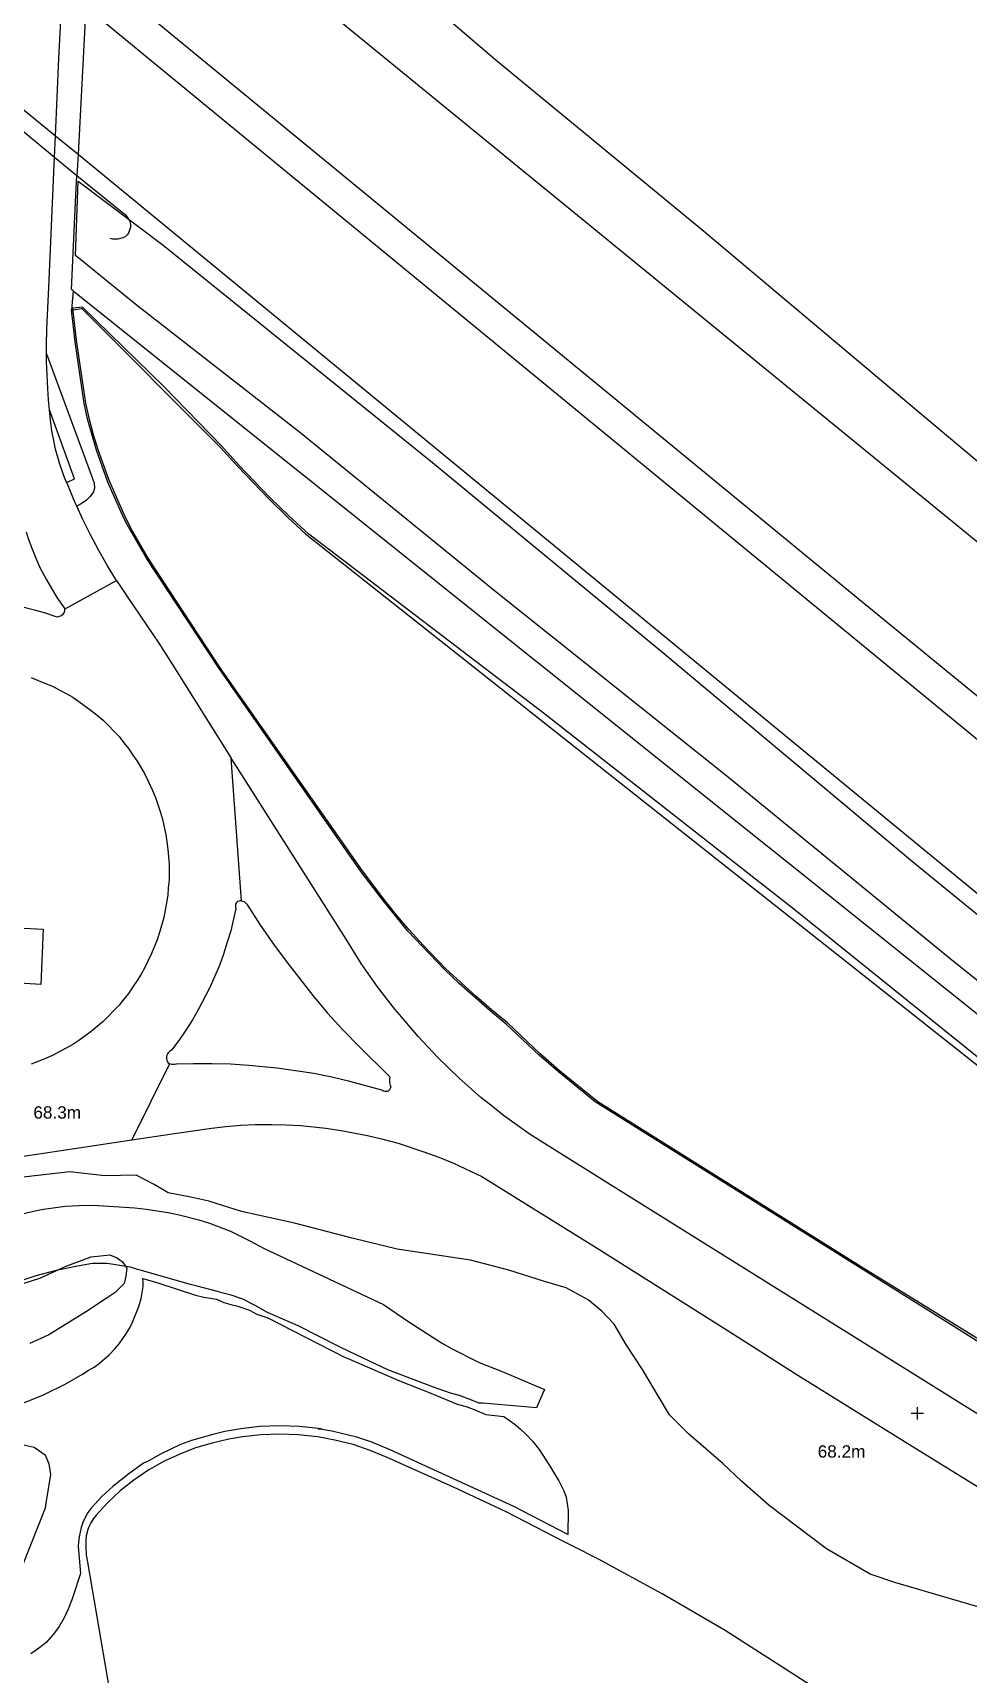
# Model space of a CAD drawing. Header units: millimetres. Extents: x 111502 to 977541, y 8702 to 1044108.
# Drawn here: x 974026.4 to 974140.5, y 477077 to 477277.4 of the extents above; entities that cross this region are included whole.
import ezdxf

# ---------------------------------------------------------------- set-up
doc = ezdxf.new("R2010")
doc.units = ezdxf.units.MM
doc.header["$LTSCALE"] = 0.25
doc.layers.add('X HVSS Site Background', color=8, linetype='Continuous')
doc.styles.add('OS Master Map$1$Standard', font='txt')

# ---------------------------------------------------------------- blocks, each defined once
blk = doc.blocks.new('OS Master Map$1$OSS15')
at = {"color": 8, "true_color": 0x707070, "const_width": 0.174, "flags": 128}
for points in [[(-0.775, 0), (0.775, 0)], [(0, -0.775), (0, 0.775)]]:
    blk.add_lwpolyline(points, dxfattribs=at)
blk = doc.blocks.new('OS MAP')
at = {"layer": 'X HVSS Site Background', "flags": 128}
for points in [[(487810.83, 241803.64), (487810.94, 241806.25), (487810.94, 241806.25), (487811.35, 241815.7), (487811.35, 241815.7), (487811.8, 241824.29), (487811.8, 241824.29), (487811.86, 241825.32), (487811.86, 241825.32), (487812.01, 241828.23), (487812.01, 241828.23), (487812.07, 241829.43), (487812.07, 241829.43), (487812.99, 241847.03), (487812.99, 241847.03), (487813.12, 241849.49)], [(487815.8, 241844.7), (487942.6, 241741), (487942.6, 241741), (488000, 241694.4), (488000, 241694.4), (488028.7, 241671.3), (488028.7, 241671.3), (488039.12, 241663.51)], [(487834.6, 241841.25), (487864.7, 241815.5), (487864.7, 241815.5), (487889.75, 241794.85), (487889.75, 241794.85), (487919.65, 241769.7), (487919.65, 241769.7), (487948.35, 241745.65), (487948.35, 241745.65), (487981.7, 241719.7), (487981.7, 241719.7), (488000, 241706.2), (488000, 241706.2), (488088.25, 241640.19)], [(487814.9, 241827.1), (487908.85, 241749.8), (487908.85, 241749.8), (488000, 241675.15), (488000, 241675.15), (488027.87, 241654.33), (488027.87, 241654.33), (488055.75, 241634.39), (488055.75, 241634.39), (488080.25, 241615.49), (488080.25, 241615.49), (488081.7, 241614.34)], [(487814.65, 241822), (487813.7, 241804)], [(487814.65, 241822), (487940.5, 241718.5), (487940.5, 241718.5), (488000, 241670.2), (488000, 241670.2), (488077.05, 241611.09), (488077.05, 241611.09), (488078.5, 241609.94)], [(487800.85, 241814.5), (487803.76, 241812.12), (487803.76, 241812.12), (487810.94, 241806.25), (487810.94, 241806.25), (487813.7, 241804)], [(487803.62, 241809.59), (487810.83, 241803.64)], [(487809.85, 241779.65), (487809.85, 241780.7), (487809.85, 241780.7), (487809.9, 241782.7), (487809.9, 241782.7), (487810.15, 241787.75), (487810.15, 241787.75), (487810.83, 241803.64)], [(487810.83, 241803.64), (487813.55, 241801.4)], [(487813.7, 241804), (487813.55, 241801.4)], [(487813.7, 241804), (487957.3, 241685.85), (487957.3, 241685.85), (488000, 241651.7), (488000, 241651.7), (488027.1, 241630), (488027.1, 241630), (488037.86, 241622.7), (488037.86, 241622.7), (488068.55, 241599.79), (488068.55, 241599.79), (488070.1, 241598.59)], [(487813.12, 241787.32), (487812.9, 241787.5), (487812.9, 241787.5), (487813.45, 241799.05), (487813.45, 241799.05), (487813.55, 241801.4)], [(487813.55, 241801.4), (487819.5, 241796.6), (487819.5, 241796.6), (487819.65, 241796.4), (487819.65, 241796.4), (487819.9, 241796.05), (487819.9, 241796.05), (487820, 241795.85), (487820, 241795.85), (487820.05, 241795.65), (487820.05, 241795.65), (487820.1, 241795.4), (487820.1, 241795.4), (487820.1, 241795.1), (487820.1, 241795.1), (487819.95, 241794.6), (487819.95, 241794.6), (487819.85, 241794.35), (487819.85, 241794.35), (487819.7, 241794.15), (487819.7, 241794.15), (487819.45, 241793.9), (487819.45, 241793.9), (487819.15, 241793.8), (487819.15, 241793.8), (487818.55, 241793.65), (487818.55, 241793.65), (487817.9, 241793.65), (487817.9, 241793.65), (487817.6, 241793.7)], [(487813.4, 241791.65), (487813.7, 241800.7), (487813.7, 241800.7), (487824.1, 241792.9), (487824.1, 241792.9), (487856.95, 241766.35), (487856.95, 241766.35), (487885.05, 241743.15), (487885.05, 241743.15), (487915.5, 241717.65), (487915.5, 241717.65), (487943.85, 241694.5), (487943.85, 241694.5), (487968.05, 241674.6), (487968.05, 241674.6), (487994.35, 241653.6), (487994.35, 241653.6), (488000, 241649.05), (488000, 241649.05), (488008.9, 241641.85), (488008.9, 241641.85), (488005.25, 241637.15)], [(488005.25, 241637.15), (488000, 241641.4), (488000, 241641.4), (487947, 241684.2), (487947, 241684.2), (487919.85, 241705.95), (487919.85, 241705.95), (487892.85, 241728.05), (487892.85, 241728.05), (487864.7, 241750.55), (487864.7, 241750.55), (487840.7, 241770.05), (487840.7, 241770.05), (487820.8, 241785.6), (487820.8, 241785.6), (487813.4, 241791.65)], [(487813.12, 241787.32), (487812.9, 241785)], [(487813.12, 241787.32), (487926.2, 241696.8), (487926.2, 241696.8), (487930.5, 241693.25), (487930.5, 241693.25), (487940.3, 241685.2), (487940.3, 241685.2), (487945.6, 241680.95), (487945.6, 241680.95), (487980.6, 241652.7), (487980.6, 241652.7), (488000, 241637.3), (488000, 241637.3), (488013.4, 241626.5), (488013.4, 241626.5), (488021.8, 241619.7), (488021.8, 241619.7), (488061.7, 241589.5), (488061.7, 241589.5), (488063, 241588.55)], [(487812.9, 241785), (487813.05, 241785), (487813.05, 241785), (487814.15, 241785.15), (487814.15, 241785.15), (487831.05, 241768.25), (487831.05, 241768.25), (487833.15, 241765.9), (487833.15, 241765.9), (487837, 241761.9), (487837, 241761.9), (487839.25, 241759.7), (487839.25, 241759.7), (487841.45, 241757.65), (487841.45, 241757.65), (487984.6, 241644.35)], [(487983.6, 241621.35), (487876.8, 241688.3), (487876.8, 241688.3), (487872.3, 241691.95), (487872.3, 241691.95), (487869.95, 241694), (487869.95, 241694), (487865.95, 241697.8), (487865.95, 241697.8), (487864, 241699.4), (487864, 241699.4), (487860.2, 241702.75), (487860.2, 241702.75), (487858.4, 241704.45), (487858.4, 241704.45), (487853.95, 241709.15), (487853.95, 241709.15), (487852.95, 241710.35), (487852.95, 241710.35), (487850.75, 241713.1), (487850.75, 241713.1), (487848.25, 241716.4), (487848.25, 241716.4), (487830.9, 241741.2), (487830.9, 241741.2), (487822.1, 241754.6), (487822.1, 241754.6), (487819.75, 241758.7), (487819.75, 241758.7), (487819.3, 241759.55), (487819.3, 241759.55), (487817.35, 241763.95), (487817.35, 241763.95), (487815.95, 241767.85), (487815.95, 241767.85), (487814.9, 241771.55), (487814.9, 241771.55), (487814.45, 241773.55), (487814.45, 241773.55), (487813.35, 241781.1), (487813.35, 241781.1), (487812.9, 241785)], [(487935.7, 241683.85), (487901.25, 241711.65), (487901.25, 241711.65), (487870.45, 241735.8), (487870.45, 241735.8), (487841.85, 241757.6), (487841.85, 241757.6), (487839.4, 241759.85), (487839.4, 241759.85), (487837.15, 241762.05), (487837.15, 241762.05), (487833.3, 241766.05), (487833.3, 241766.05), (487831.2, 241768.4), (487831.2, 241768.4), (487824.15, 241775.65), (487824.15, 241775.65), (487814.25, 241785.35), (487814.25, 241785.35), (487813.05, 241785.2)], [(487948.6, 241643.85), (487909.55, 241667.95), (487909.55, 241667.95), (487877.1, 241688.3), (487877.1, 241688.3), (487872.45, 241692.1), (487872.45, 241692.1), (487870.1, 241694.15), (487870.1, 241694.15), (487866.1, 241697.95), (487866.1, 241697.95), (487864.15, 241699.55), (487864.15, 241699.55), (487862.25, 241701.2), (487862.25, 241701.2), (487860.35, 241702.9), (487860.35, 241702.9), (487858.55, 241704.6), (487858.55, 241704.6), (487855.8, 241707.45), (487855.8, 241707.45), (487854.1, 241709.3), (487854.1, 241709.3), (487852.45, 241711.25), (487852.45, 241711.25), (487850.9, 241713.2), (487850.9, 241713.2), (487848.4, 241716.5), (487848.4, 241716.5), (487831.05, 241741.3), (487831.05, 241741.3), (487822.25, 241754.7), (487822.25, 241754.7), (487820.35, 241758), (487820.35, 241758), (487819.5, 241759.65), (487819.5, 241759.65), (487818.7, 241761.4), (487818.7, 241761.4), (487817.45, 241764.3), (487817.45, 241764.3), (487816.15, 241767.9), (487816.15, 241767.9), (487815.6, 241769.75), (487815.6, 241769.75), (487815.1, 241771.6), (487815.1, 241771.6), (487814.65, 241773.6), (487814.65, 241773.6), (487813.5, 241781.3), (487813.5, 241781.3), (487813.05, 241785.2)], [(487809.85, 241779.65), (487815.3, 241764.85), (487815.3, 241764.85), (487815.45, 241764.4), (487815.45, 241764.4), (487815.65, 241763.85), (487815.65, 241763.85), (487815.7, 241763.25), (487815.7, 241763.25), (487815.6, 241762.8), (487815.6, 241762.8), (487815.2, 241762.2), (487815.2, 241762.2), (487814.75, 241761.75), (487814.75, 241761.75), (487814.1, 241761.3), (487814.1, 241761.3), (487813.54, 241761.04)], [(487810.2, 241772.8), (487810.1, 241774.05), (487810.1, 241774.05), (487810, 241775.35), (487810, 241775.35), (487809.85, 241778.7), (487809.85, 241778.7), (487809.85, 241779.65)], [(487812.32, 241763.91), (487813.25, 241764.35), (487813.25, 241764.35), (487810.2, 241772.8)], [(487812.32, 241763.91), (487812.15, 241764.3), (487812.15, 241764.3), (487811.5, 241766.15), (487811.5, 241766.15), (487810.95, 241768), (487810.95, 241768), (487810.78, 241768.84), (487810.78, 241768.84), (487810.5, 241770.25), (487810.5, 241770.25), (487810.35, 241771.55), (487810.35, 241771.55), (487810.2, 241772.8)], [(487813.54, 241761.04), (487813.35, 241761.45), (487813.35, 241761.45), (487812.32, 241763.91)], [(487818.4, 241751.95), (487817.3, 241753.75), (487817.3, 241753.75), (487816.25, 241755.6), (487816.25, 241755.6), (487815.2, 241757.6), (487815.2, 241757.6), (487814.25, 241759.5), (487814.25, 241759.5), (487813.54, 241761.04)], [(487807.36, 241757.89), (487807.6, 241757.1), (487807.6, 241757.1), (487808.05, 241755.9), (487808.05, 241755.9), (487808.55, 241754.7), (487808.55, 241754.7), (487809.05, 241753.55), (487809.05, 241753.55), (487809.8, 241752.1), (487809.8, 241752.1), (487811.1, 241749.9), (487811.1, 241749.9), (487812, 241748.6), (487812, 241748.6), (487812.05, 241748.45)], [(487812.05, 241748.45), (487818.4, 241751.95)], [(487818.4, 241751.95), (487819.7, 241750), (487819.7, 241750), (487823.55, 241744.3), (487823.55, 241744.3), (487825.25, 241741.6), (487825.25, 241741.6), (487832.4, 241730.25)], [(487812.05, 241748.45), (487812.05, 241748.3), (487812.05, 241748.3), (487812, 241748.1), (487812, 241748.1), (487811.9, 241747.9), (487811.9, 241747.9), (487811.8, 241747.75), (487811.8, 241747.75), (487811.65, 241747.65), (487811.65, 241747.65), (487811.55, 241747.6), (487811.55, 241747.6), (487811.4, 241747.55), (487811.4, 241747.55), (487811.2, 241747.5), (487811.2, 241747.5), (487810.9, 241747.55), (487810.9, 241747.55), (487809.75, 241747.95), (487809.75, 241747.95), (487808.55, 241748.3), (487808.55, 241748.3), (487806.15, 241748.9)], [(487808, 241740.1), (487808.85, 241739.75), (487808.85, 241739.75), (487809.75, 241739.4), (487809.75, 241739.4), (487810.6, 241739.05), (487810.6, 241739.05), (487811.4, 241738.6), (487811.4, 241738.6), (487812.25, 241738.15), (487812.25, 241738.15), (487813.05, 241737.7), (487813.05, 241737.7), (487813.8, 241737.2), (487813.8, 241737.2), (487815.3, 241736.1), (487815.3, 241736.1), (487816.05, 241735.5), (487816.05, 241735.5), (487816.75, 241734.9), (487816.75, 241734.9), (487817.4, 241734.25), (487817.4, 241734.25), (487818.05, 241733.55), (487818.05, 241733.55), (487818.7, 241732.9), (487818.7, 241732.9), (487819.3, 241732.15), (487819.3, 241732.15), (487819.85, 241731.45), (487819.85, 241731.45), (487820.4, 241730.65), (487820.4, 241730.65), (487820.9, 241729.9), (487820.9, 241729.9), (487821.4, 241729.1), (487821.4, 241729.1), (487821.85, 241728.3), (487821.85, 241728.3), (487822.25, 241727.45), (487822.25, 241727.45), (487822.8, 241726.3), (487822.8, 241726.3), (487823.15, 241725.45), (487823.15, 241725.45), (487823.75, 241723.65), (487823.75, 241723.65), (487824, 241722.8), (487824, 241722.8), (487824.2, 241721.85), (487824.2, 241721.85), (487824.4, 241720.95), (487824.4, 241720.95), (487824.55, 241720.05), (487824.55, 241720.05), (487824.65, 241719.1), (487824.65, 241719.1), (487824.75, 241718.2), (487824.75, 241718.2), (487824.8, 241717.25), (487824.8, 241717.25), (487824.8, 241715.4), (487824.8, 241715.4), (487824.7, 241714.45), (487824.7, 241714.45), (487824.65, 241713.55), (487824.65, 241713.55), (487824.5, 241712.6), (487824.5, 241712.6), (487824.35, 241711.7), (487824.35, 241711.7), (487824.15, 241710.8), (487824.15, 241710.8), (487823.65, 241709), (487823.65, 241709), (487823.35, 241708.1), (487823.35, 241708.1), (487822.65, 241706.4), (487822.65, 241706.4), (487821.85, 241704.7), (487821.85, 241704.7), (487821.4, 241703.9), (487821.4, 241703.9), (487820.9, 241703.1), (487820.9, 241703.1), (487820.4, 241702.35), (487820.4, 241702.35), (487819.85, 241701.55), (487819.85, 241701.55), (487819.3, 241700.85), (487819.3, 241700.85), (487818.7, 241700.1), (487818.7, 241700.1), (487818.05, 241699.45), (487818.05, 241699.45), (487817.4, 241698.75), (487817.4, 241698.75), (487816.75, 241698.1), (487816.75, 241698.1), (487816.05, 241697.5), (487816.05, 241697.5), (487815.3, 241696.9), (487815.3, 241696.9), (487813.8, 241695.8), (487813.8, 241695.8), (487813.05, 241695.3), (487813.05, 241695.3), (487812.25, 241694.85), (487812.25, 241694.85), (487811.4, 241694.4), (487811.4, 241694.4), (487810.6, 241693.95), (487810.6, 241693.95), (487809.75, 241693.6), (487809.75, 241693.6), (487808.85, 241693.25), (487808.85, 241693.25), (487808, 241692.9)], [(488000, 241602.35), (487880.95, 241676.75), (487880.95, 241676.75), (487872.7, 241681.9), (487872.7, 241681.9), (487868.85, 241684.3), (487868.85, 241684.3), (487868.45, 241684.6), (487868.45, 241684.6), (487865.6, 241686.65), (487865.6, 241686.65), (487864.07, 241687.88), (487864.07, 241687.88), (487862.85, 241688.85), (487862.85, 241688.85), (487860.2, 241691.2), (487860.2, 241691.2), (487857.6, 241693.7), (487857.6, 241693.7), (487855.2, 241696.3), (487855.2, 241696.3), (487852.9, 241698.95), (487852.9, 241698.95), (487852.35, 241699.6), (487852.35, 241699.6), (487850.25, 241702.35), (487850.25, 241702.35), (487848.25, 241705.2), (487848.25, 241705.2), (487846.4, 241708.15), (487846.4, 241708.15), (487833.95, 241727.8), (487833.95, 241727.8), (487832.4, 241730.25)], [(487833.65, 241712.85), (487832.4, 241730.25)], [(487833.65, 241712.85), (487833.5, 241712.85), (487833.5, 241712.85), (487833.3, 241712.8), (487833.3, 241712.8), (487833.15, 241712.75), (487833.15, 241712.75), (487833.05, 241712.65), (487833.05, 241712.65), (487832.9, 241712.45), (487832.9, 241712.45), (487832.9, 241712.05), (487832.9, 241712.05), (487832.95, 241711.9), (487832.95, 241711.9), (487832.35, 241709.2), (487832.35, 241709.2), (487831.9, 241707.8), (487831.9, 241707.8), (487831.45, 241706.35), (487831.45, 241706.35), (487830.95, 241704.95), (487830.95, 241704.95), (487830.35, 241703.55), (487830.35, 241703.55), (487829.75, 241702.2), (487829.75, 241702.2), (487828.4, 241699.6), (487828.4, 241699.6), (487827.65, 241698.3), (487827.65, 241698.3), (487826.85, 241697.05), (487826.85, 241697.05), (487826, 241695.8), (487826, 241695.8), (487825.1, 241694.6), (487825.1, 241694.6), (487824.85, 241694.45), (487824.85, 241694.45), (487824.7, 241694.3), (487824.7, 241694.3), (487824.6, 241694.15), (487824.6, 241694.15), (487824.55, 241694), (487824.55, 241694), (487824.5, 241693.8), (487824.5, 241693.8), (487824.5, 241693.65), (487824.5, 241693.65), (487824.55, 241693.35), (487824.55, 241693.35), (487824.6, 241693.2), (487824.6, 241693.2), (487824.7, 241693.05), (487824.7, 241693.05), (487824.85, 241692.95)], [(487833.65, 241712.85), (487833.95, 241712.75), (487833.95, 241712.75), (487834.1, 241712.65), (487834.1, 241712.65), (487834.3, 241712.45), (487834.3, 241712.45), (487835.95, 241709.85), (487835.95, 241709.85), (487837.55, 241707.55), (487837.55, 241707.55), (487839.2, 241705.3), (487839.2, 241705.3), (487842.35, 241701.3), (487842.35, 241701.3), (487844.15, 241699.15), (487844.15, 241699.15), (487846.05, 241697.05), (487846.05, 241697.05), (487848, 241695.05), (487848, 241695.05), (487851.75, 241691.35), (487851.75, 241691.35), (487851.7, 241691.1), (487851.7, 241691.1), (487851.7, 241690.65), (487851.7, 241690.65), (487851.8, 241690.35), (487851.8, 241690.35), (487851.85, 241690.1), (487851.85, 241690.1), (487851.8, 241689.95), (487851.8, 241689.95), (487851.75, 241689.85), (487851.75, 241689.85), (487851.65, 241689.7), (487851.65, 241689.7), (487851.55, 241689.6), (487851.55, 241689.6), (487851.4, 241689.55), (487851.4, 241689.55), (487851.15, 241689.55), (487851.15, 241689.55), (487851, 241689.6), (487851, 241689.6), (487850.9, 241689.65), (487850.9, 241689.65), (487850.75, 241689.75), (487850.75, 241689.75), (487846.85, 241690.8), (487846.85, 241690.8), (487844.65, 241691.3), (487844.65, 241691.3), (487842.45, 241691.75), (487842.45, 241691.75), (487840.25, 241692.1), (487840.25, 241692.1), (487838, 241692.4), (487838, 241692.4), (487834.55, 241692.75), (487834.55, 241692.75), (487832.3, 241692.9), (487832.3, 241692.9), (487830.05, 241692.95), (487830.05, 241692.95), (487827.8, 241692.95), (487827.8, 241692.95), (487825.7, 241692.9), (487825.7, 241692.9), (487825.45, 241692.85), (487825.45, 241692.85), (487825.15, 241692.85), (487825.15, 241692.85), (487824.85, 241692.95)], [(487798.3, 241691.6), (487798.95, 241703.2), (487798.95, 241703.2), (487792.7, 241703.7), (487792.7, 241703.7), (487793.05, 241710.25), (487793.05, 241710.25), (487809.45, 241709.4), (487809.45, 241709.4), (487809.15, 241702.65), (487809.15, 241702.65), (487803.25, 241703), (487803.25, 241703), (487802.55, 241691.7)], [(487824.85, 241692.95), (487820.25, 241683.65)], [(487820.25, 241683.65), (487825.2, 241684.4), (487825.2, 241684.4), (487830, 241685.1), (487830, 241685.1), (487831.75, 241685.3), (487831.75, 241685.3), (487833.55, 241685.45), (487833.55, 241685.45), (487835.3, 241685.55), (487835.3, 241685.55), (487837.35, 241685.55), (487837.35, 241685.55), (487839.1, 241685.5), (487839.1, 241685.5), (487840.9, 241685.4), (487840.9, 241685.4), (487843.95, 241685.1), (487843.95, 241685.1), (487845.8, 241684.8), (487845.8, 241684.8), (487849, 241684.2), (487849, 241684.2), (487850.9, 241683.75), (487850.9, 241683.75), (487852.75, 241683.25), (487852.75, 241683.25), (487855.9, 241682.2), (487855.9, 241682.2), (487857.7, 241681.55), (487857.7, 241681.55), (487859.5, 241680.8), (487859.5, 241680.8), (487862.95, 241679.2), (487862.95, 241679.2), (487877.05, 241670.45), (487877.05, 241670.45), (487892.45, 241660.7), (487892.45, 241660.7), (487901.5, 241654.95), (487901.5, 241654.95), (487914.6, 241646.8), (487914.6, 241646.8), (487926.65, 241639.35)], [(487800.68, 241680.74), (487809.48, 241682.05), (487809.48, 241682.05), (487820.25, 241683.65)], [(487930.04, 241624.72), (487917.09, 241628.53), (487917.09, 241628.53), (487913.36, 241629.63), (487913.36, 241629.63), (487910.36, 241630.62), (487910.36, 241630.62), (487905.01, 241633.72), (487905.01, 241633.72), (487898.03, 241639.04), (487898.03, 241639.04), (487894.65, 241641.99), (487894.65, 241641.99), (487892.42, 241644.11), (487892.42, 241644.11), (487888.17, 241647.79), (487888.17, 241647.79), (487885.86, 241650.09), (487885.86, 241650.09), (487884.46, 241652.43), (487884.46, 241652.43), (487882.58, 241655.63), (487882.58, 241655.63), (487880.62, 241658.61), (487880.62, 241658.61), (487879.1, 241661.16), (487879.1, 241661.16), (487877.65, 241662.71), (487877.65, 241662.71), (487875.94, 241664.13), (487875.94, 241664.13), (487873.25, 241665.58), (487873.25, 241665.58), (487870.59, 241666.35), (487870.59, 241666.35), (487866.26, 241667.74), (487866.26, 241667.74), (487861.6, 241668.97), (487861.6, 241668.97), (487852.65, 241670.31), (487852.65, 241670.31), (487847.14, 241671.66), (487847.14, 241671.66), (487840.11, 241673.49), (487840.11, 241673.49), (487833.64, 241674.91), (487833.64, 241674.91), (487829.67, 241676.18), (487829.67, 241676.18), (487827.47, 241676.66), (487827.47, 241676.66), (487824.71, 241677.21), (487824.71, 241677.21), (487822.97, 241678.2), (487822.97, 241678.2), (487820.78, 241679.34), (487820.78, 241679.34), (487816.98, 241679.27), (487816.98, 241679.27), (487812.68, 241679.74), (487812.68, 241679.74), (487804.52, 241678.83)], [(487873.45, 241635.5), (487866.85, 241638.9), (487866.85, 241638.9), (487851.8, 241645.8), (487851.8, 241645.8), (487849.55, 241646.75), (487849.55, 241646.75), (487847.7, 241647.35), (487847.7, 241647.35), (487844.65, 241648.1), (487844.65, 241648.1), (487843, 241648.4), (487843, 241648.4), (487843.4, 241648.4), (487843.4, 241648.4), (487840.7, 241648.65), (487840.7, 241648.65), (487838.3, 241648.75), (487838.3, 241648.75), (487835.85, 241648.65), (487835.85, 241648.65), (487833.55, 241648.4), (487833.55, 241648.4), (487831.6, 241648.05), (487831.6, 241648.05), (487830.15, 241647.7), (487830.15, 241647.7), (487827.55, 241646.95), (487827.55, 241646.95), (487826.2, 241646.45), (487826.2, 241646.45), (487823.75, 241645.3), (487823.75, 241645.3), (487822.25, 241644.45), (487822.25, 241644.45), (487821.7, 241644.2), (487821.7, 241644.2), (487819.9, 241642.9), (487819.9, 241642.9), (487817.95, 241641.35), (487817.95, 241641.35), (487816.6, 241640.1), (487816.6, 241640.1), (487815.3, 241638.7), (487815.3, 241638.7), (487814.8, 241638.05), (487814.8, 241638.05), (487814.3, 241636.95), (487814.3, 241636.95), (487814.1, 241636.35), (487814.1, 241636.35), (487813.85, 241635.2), (487813.85, 241635.2), (487813.75, 241634.6), (487813.75, 241634.6), (487813.7, 241634), (487813.7, 241634), (487814, 241630.7), (487814, 241630.7), (487813.75, 241630), (487813.75, 241630), (487813.3, 241628.6), (487813.3, 241628.6), (487812.95, 241627.5), (487812.95, 241627.5), (487812.5, 241626.35), (487812.5, 241626.35), (487812, 241625.3), (487812, 241625.3), (487811.4, 241624.25), (487811.4, 241624.25), (487810.7, 241623.3), (487810.7, 241623.3), (487809.8, 241622.3), (487809.8, 241622.3), (487809.2, 241621.8), (487809.2, 241621.8), (487808.6, 241621.35), (487808.6, 241621.35), (487807.95, 241620.9)], [(487806.5, 241674.55), (487809.2, 241675.15), (487809.2, 241675.15), (487812.15, 241675.55), (487812.15, 241675.55), (487813.85, 241675.65), (487813.85, 241675.65), (487815.55, 241675.7), (487815.55, 241675.7), (487820.65, 241675.35), (487820.65, 241675.35), (487822, 241675.2), (487822, 241675.2), (487824.7, 241674.8), (487824.7, 241674.8), (487826.05, 241674.5), (487826.05, 241674.5), (487828.45, 241673.9), (487828.45, 241673.9), (487829.75, 241673.5), (487829.75, 241673.5), (487832.3, 241672.5), (487832.3, 241672.5), (487834.75, 241671.3), (487834.75, 241671.3), (487836.4, 241670.4), (487836.4, 241670.4), (487850.95, 241663.55), (487850.95, 241663.55), (487854.05, 241661.45), (487854.05, 241661.45), (487858.05, 241658.9), (487858.05, 241658.9), (487859.35, 241658.15), (487859.35, 241658.15), (487862.65, 241656.5), (487862.65, 241656.5), (487865.45, 241655.4), (487865.45, 241655.4), (487870.6, 241653.2), (487870.6, 241653.2), (487870.4, 241652.75), (487870.4, 241652.75), (487869.65, 241650.95)], [(487801.35, 241664.33), (487809.05, 241666.78), (487809.05, 241666.78), (487812.35, 241668.29), (487812.35, 241668.29), (487815.3, 241669.39), (487815.3, 241669.39), (487817.57, 241669.63), (487817.57, 241669.63), (487818.47, 241669.27), (487818.47, 241669.27), (487819.14, 241668.78), (487819.14, 241668.78), (487819.67, 241667.99), (487819.67, 241667.99), (487819.53, 241667.01), (487819.53, 241667.01), (487819.34, 241666.11), (487819.34, 241666.11), (487818.24, 241665.04), (487818.24, 241665.04), (487817.13, 241664.28), (487817.13, 241664.28), (487814.72, 241662.72), (487814.72, 241662.72), (487810.12, 241659.84), (487810.12, 241659.84), (487807.83, 241658.8)], [(487806.87, 241646.45), (487808.34, 241646.16), (487808.34, 241646.16), (487809.69, 241645.2), (487809.69, 241645.2), (487810.12, 241644.12), (487810.12, 241644.12), (487810.34, 241642.8), (487810.34, 241642.8), (487809.78, 241639.31), (487809.78, 241639.31), (487809.68, 241638.71), (487809.68, 241638.71), (487806.03, 241629.44)], [(487869.65, 241650.95), (487863.1, 241651.5), (487863.1, 241651.5), (487862.65, 241651.5), (487862.65, 241651.5), (487861.3, 241652.05), (487861.3, 241652.05), (487860.25, 241652.45), (487860.25, 241652.45), (487859.15, 241652.75), (487859.15, 241652.75), (487857.05, 241653.45), (487857.05, 241653.45), (487851.5, 241655.6), (487851.5, 241655.6), (487847.65, 241657.4), (487847.65, 241657.4), (487845.75, 241658.3), (487845.75, 241658.3), (487845.5, 241658.45), (487845.5, 241658.45), (487840.55, 241660.95), (487840.55, 241660.95), (487836.8, 241662.6), (487836.8, 241662.6), (487835.3, 241663.45), (487835.3, 241663.45), (487833.8, 241664.2), (487833.8, 241664.2), (487832.4, 241664.7), (487832.4, 241664.7), (487831.55, 241664.9), (487831.55, 241664.9), (487830.7, 241665.15), (487830.7, 241665.15), (487828.25, 241665.8), (487828.25, 241665.8), (487827.25, 241666.05), (487827.25, 241666.05), (487821.45, 241667.7), (487821.45, 241667.7), (487820.95, 241667.85), (487820.95, 241667.85), (487820.1, 241668.1), (487820.1, 241668.1), (487819.3, 241668.25), (487819.3, 241668.25), (487818.05, 241668.45), (487818.05, 241668.45), (487817.2, 241668.55), (487817.2, 241668.55), (487815.45, 241668.55), (487815.45, 241668.55), (487813.65, 241668.25), (487813.65, 241668.25), (487811.05, 241667.7), (487811.05, 241667.7), (487808.55, 241667.05), (487808.55, 241667.05), (487806.1, 241666.25)], [(487798.05, 241648.05), (487808.2, 241652), (487808.2, 241652), (487809.5, 241652.55), (487809.5, 241652.55), (487812.15, 241653.85), (487812.15, 241653.85), (487814.25, 241655.05), (487814.25, 241655.05), (487814.95, 241655.5), (487814.95, 241655.5), (487815.65, 241655.9), (487815.65, 241655.9), (487816.3, 241656.4), (487816.3, 241656.4), (487817.5, 241657.4), (487817.5, 241657.4), (487818.2, 241658.15), (487818.2, 241658.15), (487818.7, 241658.75), (487818.7, 241658.75), (487819.6, 241660.05), (487819.6, 241660.05), (487820, 241660.7), (487820, 241660.7), (487820.35, 241661.4), (487820.35, 241661.4), (487821.1, 241663.3), (487821.1, 241663.3), (487821.4, 241664.3), (487821.4, 241664.3), (487821.5, 241664.8), (487821.5, 241664.8), (487821.65, 241665.75), (487821.65, 241665.75), (487821.65, 241666.25), (487821.65, 241666.25), (487821.6, 241666.75), (487821.6, 241666.75), (487823.45, 241666.2), (487823.45, 241666.2), (487828.05, 241664.7), (487828.05, 241664.7), (487829.05, 241664.45), (487829.05, 241664.45), (487830.6, 241664.2), (487830.6, 241664.2), (487831.5, 241663.8), (487831.5, 241663.8), (487832.35, 241663.55), (487832.35, 241663.55), (487833.2, 241663.35), (487833.2, 241663.35), (487834.6, 241662.85), (487834.6, 241662.85), (487835.5, 241662.4), (487835.5, 241662.4), (487836.85, 241661.95), (487836.85, 241661.95), (487841.35, 241659.6), (487841.35, 241659.6), (487846.3, 241657.1), (487846.3, 241657.1), (487846.55, 241657), (487846.55, 241657), (487852.9, 241654.25), (487852.9, 241654.25), (487856.55, 241652.8), (487856.55, 241652.8), (487859.95, 241651.4), (487859.95, 241651.4), (487861.05, 241651.1), (487861.05, 241651.1), (487862.1, 241650.7), (487862.1, 241650.7), (487863.45, 241650.15), (487863.45, 241650.15), (487865.65, 241649.9), (487865.65, 241649.9), (487867.05, 241648.9), (487867.05, 241648.9), (487867.7, 241648.35), (487867.7, 241648.35), (487868.35, 241647.75), (487868.35, 241647.75), (487869.2, 241646.85), (487869.2, 241646.85), (487869.95, 241645.85), (487869.95, 241645.85), (487871.2, 241643.9), (487871.2, 241643.9), (487871.6, 241643.3), (487871.6, 241643.3), (487871.95, 241642.7), (487871.95, 241642.7), (487872.35, 241642.05), (487872.35, 241642.05), (487872.65, 241641.45), (487872.65, 241641.45), (487872.95, 241640.8), (487872.95, 241640.8), (487873.25, 241640.05), (487873.25, 241640.05), (487873.5, 241638.4), (487873.5, 241638.4), (487873.45, 241635.5)], [(487904.8, 241615.95), (487900, 241619.05), (487900, 241619.05), (487892.65, 241623.75), (487892.65, 241623.75), (487884.95, 241628.25), (487884.95, 241628.25), (487877.2, 241632.45), (487877.2, 241632.45), (487874.15, 241634), (487874.15, 241634), (487873, 241634.6), (487873, 241634.6), (487865.95, 241638.25), (487865.95, 241638.25), (487859.5, 241641.25), (487859.5, 241641.25), (487851.4, 241644.9), (487851.4, 241644.9), (487849.35, 241645.75), (487849.35, 241645.75), (487847.25, 241646.45), (487847.25, 241646.45), (487845.05, 241647), (487845.05, 241647), (487842.9, 241647.4), (487842.9, 241647.4), (487840.55, 241647.65), (487840.55, 241647.65), (487838.3, 241647.75), (487838.3, 241647.75), (487836, 241647.65), (487836, 241647.65), (487833.8, 241647.4), (487833.8, 241647.4), (487832.1, 241647.1), (487832.1, 241647.1), (487830.05, 241646.65), (487830.05, 241646.65), (487828.05, 241646.05), (487828.05, 241646.05), (487826.1, 241645.3), (487826.1, 241645.3), (487824.2, 241644.45), (487824.2, 241644.45), (487822.4, 241643.4), (487822.4, 241643.4), (487822.2, 241643.3), (487822.2, 241643.3), (487820.5, 241642.1), (487820.5, 241642.1), (487818.85, 241640.8), (487818.85, 241640.8), (487817.3, 241639.35), (487817.3, 241639.35), (487815.9, 241637.85), (487815.9, 241637.85), (487815.6, 241637.45), (487815.6, 241637.45), (487815.25, 241636.9), (487815.25, 241636.9), (487815.05, 241636.5), (487815.05, 241636.5), (487814.9, 241636.1), (487814.9, 241636.1), (487814.7, 241635.3), (487814.7, 241635.3), (487814.65, 241634.85), (487814.65, 241634.85), (487814.65, 241634), (487814.65, 241634), (487814.7, 241632.95), (487814.7, 241632.95), (487814.8, 241632.35), (487814.8, 241632.35), (487817.6, 241616.15)]]:
    blk.add_lwpolyline(points, dxfattribs=at)
at = {"layer": 'X HVSS Site Background'}
blk.add_blockref('OS Master Map$1$OSS15', (487916.11, 241650.28), dxfattribs=at)
at = {"layer": 'X HVSS Site Background', "char_height": 1.5, "attachment_point": 7, "style": 'OS Master Map$1$Standard'}
for s, insert in [('{\\farial|b0|i0|c0|p34;68.3m}', (487808.25, 241686.24)), ('{\\farial|b0|i0|c0|p34;68.2m}', (487903.94, 241644.85))]:
    blk.add_mtext(s, dxfattribs=dict(at, insert=insert))

msp = doc.modelspace()

# ---------------------------------------------------------------- block references
at = {"lineweight": 0}
msp.add_blockref('OS MAP', (486218.2, 235458.61), dxfattribs=at)

doc.saveas('drawing.dxf')
